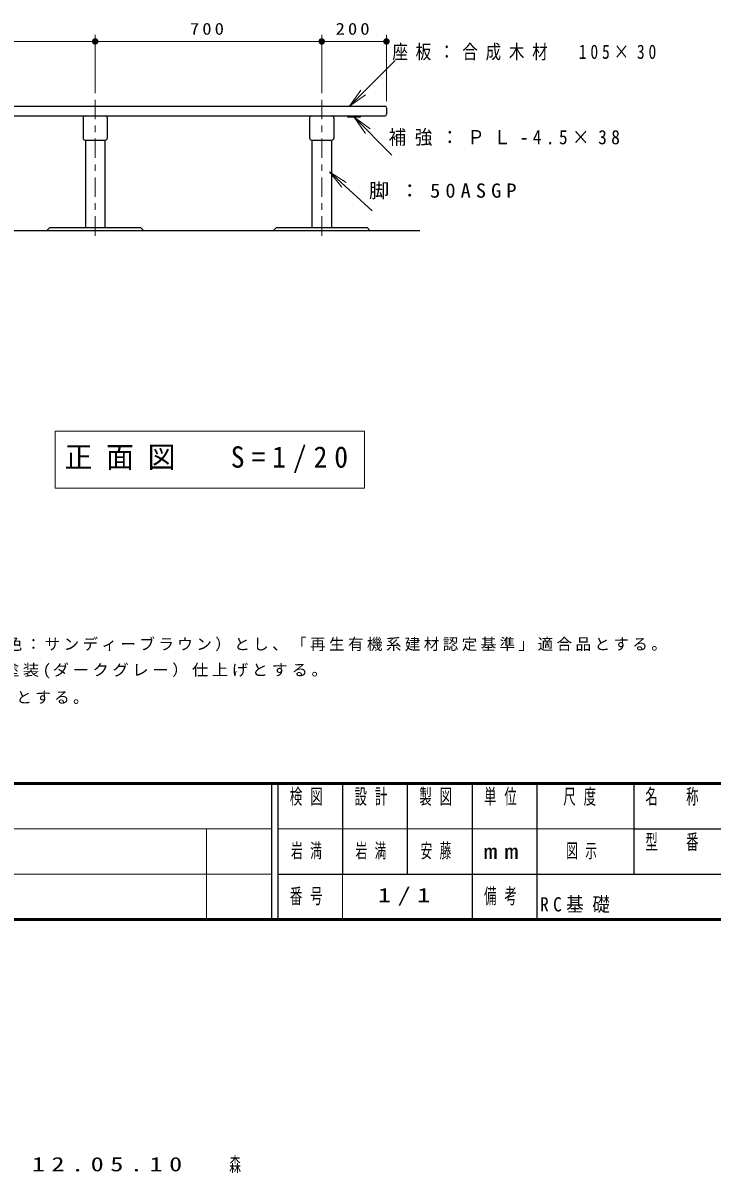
# Model space of a CAD drawing. Units: millimetres on the paper, scale 1:20. Extents: x -365 to 0, y -39 to 257.
# Drawn here: x -276.9 to -170.4, y -39.2 to 138.4 of the extents above; entities that cross this region are included whole.
import ezdxf
from ezdxf.enums import TextEntityAlignment as Align

# ---------------------------------------------------------------- set-up
doc = ezdxf.new("R2010")
doc.units = ezdxf.units.MM
doc.linetypes.add('USER2', pattern=[6, 3, -1, 1, -1])
doc.layers.add('1_20', color=7, linetype='Continuous', lineweight=25)
doc.layers.add('NAKAMURA図枠', color=7, linetype='Continuous', lineweight=13)
doc.layers.add('99', color=7, linetype='Continuous')
doc.layers.add('CLASS1', color=7, linetype='Continuous')
doc.styles.add('ＭＳ ゴシック', font='')
doc.styles.get('ＭＳ ゴシック').set_extended_font_data('MS Gothic')

# ---------------------------------------------------------------- blocks, each defined once
blk = doc.blocks.new('filled_dot')
at = {"color": 0, "linetype": 'Continuous', "lineweight": -2, "const_width": 1.25}
blk.add_lwpolyline([(-0.625, 0, 1), (0.625, 0, 1)], format="xyb", close=True, dxfattribs=at)
blk = doc.blocks.new('open_arrow')
at = {"color": 0, "linetype": 'Continuous', "lineweight": -2}
blk.add_lwpolyline([(7.5, 1.25), (0, 0), (7.5, -1.25)], dxfattribs=at)

msp = doc.modelspace()

# ---------------------------------------------------------------- linework, layer by layer
at = {"layer": '1_20', "lineweight": 13}
for p, q in [((-300.717, 135.603), (-265.717, 135.603)), ((-265.717, 127.603), (-265.717, 136.603)), ((-265.717, 135.603), (-230.717, 135.603)), ((-230.717, 127.603), (-230.717, 136.603)), ((-230.717, 135.603), (-220.717, 135.603)), ((-220.717, 126.353), (-220.717, 136.603)), ((-226.455, 125.578), (-219.384, 132.649)), ((-225.717, 123.878), (-219.905, 118.032)), ((-229.503, 115.469), (-222.939, 109.445)), ((-271.905, 75.42), (-271.905, 66.62)), ((-224.105, 75.42), (-271.905, 75.42)), ((-224.105, 66.62), (-224.105, 75.42)), ((-271.905, 66.62), (-224.105, 66.62))]:
    msp.add_line(p, q, dxfattribs=at)
at = {"layer": '1_20', "linetype": 'USER2', "lineweight": 13}
for p, q in [((-265.717, 126.603), (-265.717, 105.353)), ((-230.717, 126.603), (-230.717, 105.353))]:
    msp.add_line(p, q, dxfattribs=at)
at = {"layer": '1_20'}
for p, q in [((-310.467, 125.603), (-220.967, 125.603)), ((-220.717, 125.353), (-220.717, 124.353)), ((-310.467, 124.103), (-220.967, 124.103)), ((-267.592, 123.783), (-267.592, 120.673)), ((-263.842, 123.783), (-263.842, 120.673)), ((-232.592, 123.783), (-232.592, 120.673)), ((-228.842, 123.783), (-228.842, 120.673)), ((-226.667, 123.878), (-226.667, 124.103)), ((-224.767, 123.878), (-226.667, 123.878)), ((-224.767, 124.103), (-224.767, 123.878)), ((-224.167, 124.103), (-222.267, 124.103)), ((-267.272, 120.353), (-264.162, 120.353)), ((-267.23, 120.353), (-267.23, 106.853)), ((-264.205, 120.353), (-264.205, 106.853)), ((-232.272, 120.353), (-229.162, 120.353)), ((-232.23, 120.353), (-232.23, 106.853)), ((-229.205, 120.353), (-229.205, 106.853)), ((-273.217, 106.353), (-272.717, 106.853)), ((-272.717, 106.853), (-258.717, 106.853)), ((-258.717, 106.853), (-258.217, 106.353)), ((-238.217, 106.353), (-237.717, 106.853)), ((-237.717, 106.853), (-223.717, 106.853)), ((-223.717, 106.853), (-223.217, 106.353)), ((-215.566, 106.353), (-293.217, 106.353))]:
    msp.add_line(p, q, dxfattribs=at)
for centre, radius, start, end in [((-220.967, 125.353), 0.25, 0, 89.99998), ((-220.967, 124.353), 0.25, 270.00002, 0), ((-267.272, 123.783), 0.32, 89.99998, 179.99996), ((-264.162, 123.783), 0.32, 0, 89.99998), ((-232.272, 123.783), 0.32, 89.99998, 179.99996), ((-229.162, 123.783), 0.32, 0, 89.99998), ((-267.272, 120.673), 0.32, 179.99998, 270.00003), ((-264.162, 120.673), 0.32, 270.00002, 0), ((-232.272, 120.673), 0.32, 179.99998, 270.00003), ((-229.162, 120.673), 0.32, 270.00002, 0)]:
    msp.add_arc(centre, radius, start, end, dxfattribs=at)
at = {"layer": 'NAKAMURA図枠', "lineweight": 50}
for p, q in [((-365, 21), (0, 21)), ((-365, 0), (0, 0))]:
    msp.add_line(p, q, dxfattribs=at)
at = {"layer": 'NAKAMURA図枠', "lineweight": 25}
for p, q in [((-238.5, 21), (-238.5, 0)), ((-237.5, 21), (-237.5, 0)), ((-227.5, 21), (-227.5, 7)), ((-217.5, 21), (-217.5, 7)), ((-207.5, 21), (-207.5, 0)), ((-197.5, 21), (-197.5, 7)), ((-182.5, 21), (-182.5, 7)), ((-182.5, 14), (-70, 14)), ((-237.5, 7), (0, 7)), ((-197.5, 7), (-197.5, 0))]:
    msp.add_line(p, q, dxfattribs=at)
at = {"layer": 'NAKAMURA図枠'}
for p, q in [((-365, 14), (-238.5, 14)), ((-248.5, 14), (-248.5, 0)), ((-237.5, 14), (-182.5, 14)), ((-365, 7), (-238.5, 7)), ((-227.5, 7), (-227.5, 0))]:
    msp.add_line(p, q, dxfattribs=at)

# ---------------------------------------------------------------- block references
at = {"layer": '1_20', "lineweight": 13, "xscale": 0.4, "yscale": 0.4}
for name, p, rotation in [('filled_dot', (-265.717, 135.603), 180), ('filled_dot', (-230.717, 135.603), 180), ('filled_dot', (-220.717, 135.603), 180), ('open_arrow', (-226.455, 125.578), 45), ('open_arrow', (-225.717, 123.878), 314.8), ('open_arrow', (-229.503, 115.469), 317.5)]:
    msp.add_blockref(name, p, dxfattribs=dict(at, rotation=rotation))
for p in [(-265.717, 135.603), (-230.717, 135.603)]:
    msp.add_blockref('filled_dot', p, dxfattribs=at)

# ---------------------------------------------------------------- texts
at = {"layer": '1_20', "style": 'ＭＳ ゴシック'}
for s, insert, char_height, attachment_point in [('\\T1.33;\\W1.15;700', (-248.217, 136.603), 1.833, 8), ('\\T1.33;\\W1.15;200', (-225.717, 136.603), 1.833, 8), ('\\T1.5;\\W0.8;座板：合成木材\u3000105×30', (-219.804, 132.649), 2.199, 7), ('\\T1.5;\\W0.9;補強：ＰＬ-4.5×38', (-220.384, 120.682), 2.199, 4), ('\\T1.5;\\W1.05;脚：50ASGP', (-223.425, 112.445), 2.199, 4), ('\\T1.5;\\W0.95;正面図\u3000S=1/20', (-248.005, 71.02), 3.299, 5)]:
    msp.add_mtext(s, dxfattribs=dict(at, insert=insert, char_height=char_height, attachment_point=attachment_point))
at = {"layer": '99', "style": 'ＭＳ ゴシック', "width": 0.6}
msp.add_text('森', height=2.199, dxfattribs=at).set_placement((-245, -37.81), align=Align.MIDDLE_LEFT)
at = {"layer": '99', "char_height": 2.199, "style": 'ＭＳ ゴシック'}
for s, insert, attachment_point in [('\\T1.64;\\W0.6;岩満', (-232.5, 10.5), 5), ('\\T1.64;\\W0.6;岩満', (-225.5, 10.5), 4), ('\\T1.64;\\W0.6;安藤', (-212.5, 10.5), 5), ('\\T1.64;\\W0.6;図示', (-190, 10.5), 5), ('\\T1.5;\\W1.35;1/1', (-217.5, 3.5), 5), ('\\T1.5;\\W0.9;RC基礎', (-197, 1), 7), ('\\T1.5;\\W1.35;12.05.10', (-275.5, -37.81), 4)]:
    msp.add_mtext(s, dxfattribs=dict(at, insert=insert, attachment_point=attachment_point))
at = {"layer": 'CLASS1', "char_height": 1.76, "attachment_point": 7, "style": 'ＭＳ ゴシック'}
for s, insert in [('\\T1.22;合成木材は、木粉入り再生プラスチック（ポリプロピレン系,色：サンディーブラウン）とし、「再生有機系建材認定基準」適合品とする。', (-359.922, 41.196)), ('\\T1.22;\\W1.05;鋼材は、電気亜鉛メッキ処理の上、ポリエステル樹脂粉体塗装(ダークグレー）仕上げとする。', (-359.922, 37.196)), ('\\T1.22;本製品は、（一社）日本公園施設業協会賠償責任保険加入製品とする。', (-359.922, 33.196))]:
    msp.add_mtext(s, dxfattribs=dict(at, insert=insert))
at = {"layer": 'NAKAMURA図枠', "char_height": 2.346, "style": 'ＭＳ ゴシック'}
for s, insert, attachment_point in [('\\T1.64;\\W0.6;検図', (-232.5, 20.167), 2), ('\\T1.64;\\W0.6;設計', (-222.5, 20.167), 2), ('\\T1.64;\\W0.6;製図', (-212.5, 20.167), 2), ('\\T1.64;\\W0.6;単位', (-202.5, 20.167), 2), ('\\T1.64;\\W0.6;尺度', (-190.25, 20.167), 2), ('\\T1.64;\\W0.6;名\u3000称', (-176, 20.167), 2), ('\\T1.64;\\W0.6;型\u3000番', (-176, 13.167), 2), ('\\T1.5;\\W1.35;mm', (-202.5, 10.5), 5), ('\\T1.64;\\W0.6;番号', (-232.5, 3.5), 5), ('\\T1.64;\\W0.6;備考', (-202.5, 3.5), 5)]:
    msp.add_mtext(s, dxfattribs=dict(at, insert=insert, attachment_point=attachment_point))

doc.saveas('drawing.dxf')
